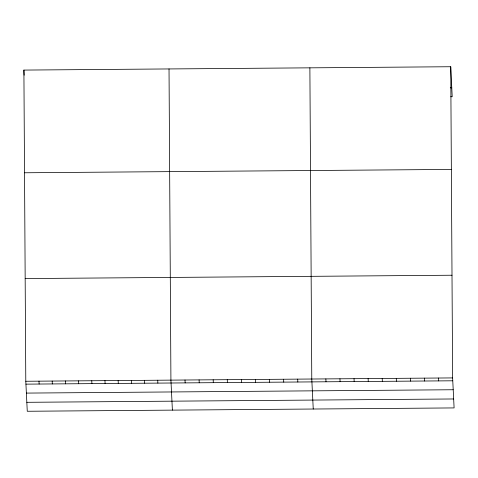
<?xml version="1.0" encoding="UTF-8"?>
<svg xmlns="http://www.w3.org/2000/svg" width="478" height="478" viewBox="0 0 478 478"><rect width="100%" height="100%" fill="white"/><g stroke="black" fill="none" stroke-linecap="round" stroke-linejoin="round"><path stroke-width="0.72" d="M450.736 66.735L452.63 377.913L454.1 407.919L27.264 411.265L25.794 381.265L23.9 70.081L450.736 66.735L452.206 96.735L450.718 96.747M450.282 87.797L451.764 87.785M24.527 172.773L451.363 169.421M25.173 278.578L452.009 275.226M25.794 381.265L452.63 377.913M25.937 384.145L452.774 380.793M26.374 393.095L453.21 389.743M26.828 402.315L453.664 398.969M438.547 378.026L438.69 380.9M424.464 378.134L424.601 381.014M410.375 378.247L410.518 381.121M396.292 378.355L396.429 381.235M382.203 378.468L382.346 381.342M368.12 378.582L368.257 381.456M354.031 378.69L354.174 381.564M339.948 378.803L340.091 381.677M325.865 378.911L326.002 381.785M313.245 409.025L311.775 379.024L309.881 67.84M297.692 379.132L297.83 382.006M283.603 379.245L283.747 382.119M269.52 379.353L269.658 382.233M255.437 379.466L255.575 382.34M241.348 379.574L241.492 382.454M227.265 379.687L227.403 382.561M213.176 379.795L213.319 382.675M199.093 379.908L199.23 382.782M185.004 380.016L185.147 382.896M172.391 410.13L170.921 380.13L169.027 68.946M157.728 380.231L157.865 383.105M144.535 380.333L144.673 383.213M131.342 380.44L131.48 383.314M118.15 380.542L118.287 383.416M104.957 380.643L105.094 383.523M91.764 380.751L91.901 383.625M78.571 380.852L78.709 383.726M65.378 380.954L65.516 383.834M52.18 381.062L52.323 383.936M23.9 70.081L24.151 75.195M38.987 381.163L39.13 384.037"/></g></svg>
